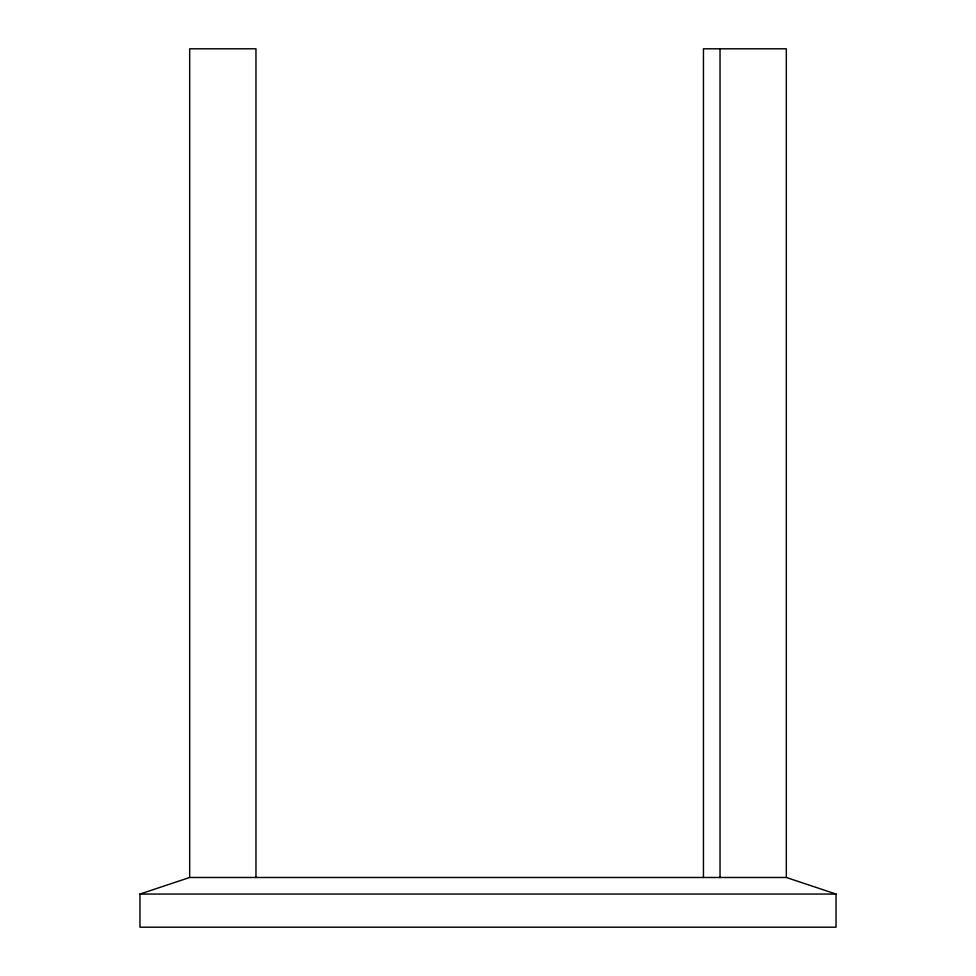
<?xml version="1.0" encoding="UTF-8"?>
<svg xmlns="http://www.w3.org/2000/svg" width="976" height="976" viewBox="0 0 976 976"><rect width="100%" height="100%" fill="white"/><g stroke="black" fill="none" stroke-linecap="round" stroke-linejoin="round"><path stroke-width="1.46" d="M139.958 894.053L189.673 877.485L786.327 877.485L836.042 894.053L836.042 927.2L139.958 927.2L139.958 894.053L836.042 894.053M786.327 877.485L786.327 48.8L703.452 48.8L703.452 877.485M720.032 48.8L720.032 877.485M255.968 877.485L255.968 48.8L189.673 48.8L189.673 877.485"/></g></svg>
